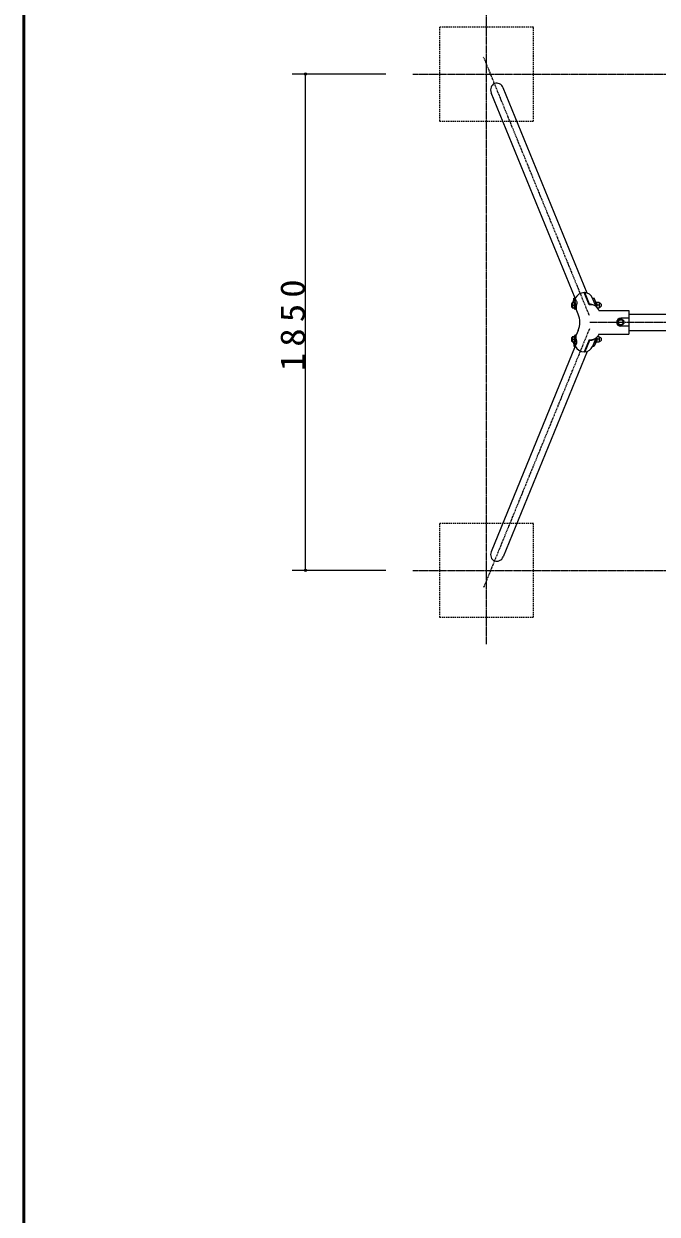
# Model space of a CAD drawing. Units: millimetres, scale not verified. Extents: x -35408 to 50, y -49934 to 13350.
# Drawn here: x -19250 to -16889, y 6675 to 11112 of the extents above; entities that cross this region are included whole.
import ezdxf

# ---------------------------------------------------------------- set-up
doc = ezdxf.new("R2010")
doc.units = ezdxf.units.MM
doc.linetypes.add('USER2', pattern=[6, 3, -1, 1, -1])
doc.linetypes.add('USER4', pattern=[8, 5, -3])
for name, color, linetype, lineweight in [('A3図枠', 7, 'Continuous', 25), ('線', 2, 'Continuous', 25), ('補助', 2, 'Continuous', 25)]:
    doc.layers.add(name, color=color, linetype=linetype, lineweight=lineweight)
doc.styles.add('ＭＳ ゴシック', font='')
doc.styles.get('ＭＳ ゴシック').set_extended_font_data('MS Gothic')

# ---------------------------------------------------------------- blocks, each defined once
blk = doc.blocks.new('dimension_origin')
at = {"color": 0, "linetype": 'Continuous', "lineweight": -2}
blk.add_circle((0, 0), 1.25, dxfattribs=at)

msp = doc.modelspace()

# ---------------------------------------------------------------- linework, layer by layer
at = {"layer": 'A3図枠', "lineweight": 50}
msp.add_line((-19250, 13350), (-19250, 0), dxfattribs=at)
at = {"layer": '線', "color": 20, "linetype": 'USER2'}
for p, q in [((-17525, 8800), (-17525, 11200)), ((-17141.837, 10025), (-17536.029, 10988.583)), ((-17800, 10925), (-13850, 10925)), ((-17140, 10000), (-14510, 10000)), ((-17141.837, 9975), (-17536.029, 9011.417)), ((-17800, 9075), (-13850, 9075))]:
    msp.add_line(p, q, dxfattribs=at)
at = {"layer": '線', "color": 7, "lineweight": 13}
for p, q in [((-17149.8, 10108.643), (-17462.855, 10873.89)), ((-17194.507, 10089.57), (-17507.836, 10855.489)), ((-17200.865, 10073.114), (-17199.633, 10089.57)), ((-17199.633, 10089.57), (-17194.174, 10089.57)), ((-17117.343, 10059.385), (-17129.942, 10090.183)), ((-17196.712, 10049.839), (-17197.438, 10051.614)), ((-17190.784, 10048.777), (-17195.008, 10048.777)), ((-17183.171, 10030.169), (-17190.784, 10048.777)), ((-17106.716, 10044), (-17109.246, 10050.184)), ((-17106.716, 10044), (-16995, 10044)), ((-16995, 10044), (-16995, 9956)), ((-16995, 10030.25), (-16655, 10030.25)), ((-16995, 10015), (-17025, 10015)), ((-16995, 9985), (-17025, 9985)), ((-17196.712, 9950.161), (-17197.438, 9948.386)), ((-17190.784, 9951.223), (-17195.008, 9951.223)), ((-17183.171, 9969.831), (-17190.784, 9951.223)), ((-17117.343, 9940.615), (-17129.942, 9909.817)), ((-17106.716, 9956), (-17109.246, 9949.816)), ((-17106.716, 9956), (-16995, 9956)), ((-16995, 9969.75), (-16655, 9969.75)), ((-17194.507, 9910.43), (-17507.836, 9144.511)), ((-17200.865, 9926.886), (-17199.633, 9910.43)), ((-17199.633, 9910.43), (-17194.174, 9910.43)), ((-17129.699, 9910.43), (-17124.197, 9910.43)), ((-17149.8, 9891.357), (-17462.855, 9126.11))]:
    msp.add_line(p, q, dxfattribs=at)
at = {"layer": '線'}
for p, q in [((-17194.65, 10077.388), (-17199.633, 10089.57)), ((-17198.143, 10075.614), (-17195.681, 10075.614)), ((-17189.191, 10077.388), (-17194.174, 10089.57)), ((-17142.669, 10064.979), (-17161.359, 10110.666)), ((-17159.611, 10106.394), (-17159.291, 10110.655)), ((-17141.751, 10067.78), (-17159.291, 10110.655)), ((-17129.699, 10089.57), (-17124.197, 10089.57)), ((-17119.214, 10077.388), (-17124.197, 10089.57)), ((-17118.737, 10075.614), (-17117.783, 10075.614)), ((-17116.857, 10074.364), (-17114.828, 10074.364)), ((-17205.854, 10054.114), (-17206.425, 10054.918)), ((-17205.854, 10073.114), (-17206.392, 10072.357)), ((-17205.066, 10073.114), (-17205.854, 10073.114)), ((-17205.854, 10054.114), (-17205.066, 10054.114)), ((-17197.191, 10073.114), (-17205.066, 10073.114)), ((-17205.066, 10054.114), (-17197.191, 10054.114)), ((-17202.997, 10063.614), (-17196.238, 10063.614)), ((-17198.143, 10051.614), (-17195.681, 10051.614)), ((-17196.238, 10063.614), (-17197.191, 10073.114)), ((-17197.191, 10054.114), (-17196.238, 10063.614)), ((-17105.148, 10073.114), (-17113.955, 10073.114)), ((-17104.195, 10063.614), (-17112.924, 10063.614)), ((-17111.814, 10054.114), (-17105.148, 10054.114)), ((-17105.09, 10073.114), (-17105.148, 10073.114)), ((-17105.148, 10054.114), (-17105.09, 10054.114)), ((-17030.485, 10009.5), (-17035.97, 10000)), ((-17035.97, 10000), (-17030.485, 9990.5)), ((-17019.515, 10009.5), (-17030.485, 10009.5)), ((-17030.485, 9990.5), (-17019.515, 9990.5)), ((-17014.03, 10000), (-17019.515, 10009.5)), ((-17019.515, 9990.5), (-17014.03, 10000)), ((-17205.854, 9945.886), (-17206.392, 9945.13)), ((-17205.066, 9945.886), (-17205.854, 9945.886)), ((-17197.191, 9945.886), (-17205.066, 9945.886)), ((-17198.143, 9948.386), (-17195.681, 9948.386)), ((-17196.238, 9936.386), (-17197.191, 9945.886)), ((-17105.148, 9945.886), (-17111.814, 9945.886)), ((-17105.09, 9945.886), (-17105.148, 9945.886)), ((-17205.854, 9926.886), (-17206.425, 9927.691)), ((-17205.854, 9926.886), (-17205.066, 9926.886)), ((-17205.066, 9926.886), (-17197.191, 9926.886)), ((-17202.997, 9936.386), (-17196.238, 9936.386)), ((-17194.65, 9922.612), (-17199.633, 9910.43)), ((-17198.143, 9924.386), (-17195.681, 9924.386)), ((-17197.191, 9926.886), (-17196.238, 9936.386)), ((-17189.191, 9922.612), (-17194.174, 9910.43)), ((-17142.669, 9935.021), (-17161.359, 9889.334)), ((-17141.751, 9932.22), (-17159.291, 9889.345)), ((-17119.214, 9922.612), (-17124.197, 9910.43)), ((-17118.737, 9924.386), (-17117.783, 9924.386)), ((-17116.857, 9925.636), (-17114.828, 9925.636)), ((-17113.955, 9926.886), (-17105.148, 9926.886)), ((-17104.195, 9936.386), (-17112.924, 9936.386)), ((-17105.148, 9926.886), (-17105.09, 9926.886)), ((-17159.611, 9893.606), (-17159.291, 9889.345))]:
    msp.add_line(p, q, dxfattribs=at)
at = {"layer": '線', "color": 4, "linetype": 'USER4'}
for points in [[(-17700, 10750), (-17350, 10750), (-17350, 11100), (-17700, 11100)], [(-17700, 8900), (-17350, 8900), (-17350, 9250), (-17700, 9250)]]:
    msp.add_lwpolyline(points, close=True, dxfattribs=at)
at = {"layer": '線'}
for radius in [12, 9.5]:
    msp.add_circle((-17025, 10000), radius, dxfattribs=at)
for centre, radius, start, end in [((-17263.587, 10057.9), 71.639, 357.41378, 15.78562), ((-17188.151, 10057.9), 71.639, 0.70191, 15.78562), ((-17104.488, 10063.614), 8, 272.36259, 87.63741), ((-17263.587, 9942.1), 71.639, 344.21438, 2.58622), ((-17188.151, 9942.1), 71.639, 344.21438, 359.29809), ((-17104.488, 9936.386), 8, 272.36259, 87.63741)]:
    msp.add_arc(centre, radius, start, end, dxfattribs=at)
at = {"layer": '線', "color": 7, "lineweight": 13}
for centre, radius, start, end in [((-17256.917, 10000), 79.678, 337.75105, 22.24895), ((-17025, 10000), 15, 90, 270)]:
    msp.add_arc(centre, radius, start, end, dxfattribs=at)
for centre, major_axis, ratio, start_param, end_param in [((-17485.345, 10864.69), (-10.15, 24.81), 0.906513, 4.71238898, 7.85398163), ((-17160.78, 10075.795), (-35.171, -14.388), 0.906974, 4.37253431, 5.45487231), ((-17165.113, 10075.795), (-35.171, -14.388), 0.906974, 3.14159265, 4.20126595), ((-17195.008, 10054.667), (0, -5.89), 0.507131, 5.67511878, 6.28318531), ((-17195.008, 9945.333), (0, 5.89), 0.507131, 0, 0.60806652), ((-17160.78, 9924.205), (-35.171, 14.388), 0.906974, 0.82831299, 1.910651), ((-17165.113, 9924.205), (-35.171, 14.388), 0.906974, 2.08191936, 3.14159265), ((-17485.345, 9135.31), (-10.15, -24.81), 0.906513, 4.71238898, 7.85398163)]:
    msp.add_ellipse(centre, major_axis=major_axis, ratio=ratio, start_param=start_param, end_param=end_param, dxfattribs=at)
at = {"layer": '線'}
for centre, major_axis, ratio, start_param, end_param in [((-17198.143, 10063.614), (0, 12), 0.173648, 2.4843285, 6.94044946), ((-17195.681, 10063.614), (0, 12), 0.173648, 3.14159265, 6.28318531), ((-17117.783, 10063.614), (0, 12), 0.173648, 4.25384639, 6.28318531), ((-17114.828, 10063.614), (0, 10.75), 0.173648, 3.93507632, 6.28318531), ((-17203.473, 10068.364), (0.476, -4.75), 0.233139, 3.14159265, 6.23645151), ((-17203.473, 10058.864), (0.476, 4.75), 0.233139, 0.0467338, 3.14159265), ((-17195.008, 10054.667), (0, -5.89), 0.507131, 5.67511878, 7.85398163), ((-17143.797, 10034.28), (35.134, 14.373), 0.782052, 0.05658042, 1.23057601), ((-17149.154, 10036.785), (35.134, 14.373), 0.782052, 0.53468094, 1.05909327), ((-17104.668, 10068.364), (0.473, -4.75), 0.232752, 6.28318531, 9.37839809), ((-17104.668, 10058.864), (0.473, 4.75), 0.232752, 3.18797253, 6.28318531), ((-17104.98, 10063.614), (0, 9), 0.173648, 4.43878695, 4.98599101), ((-17203.473, 9941.136), (0.476, -4.75), 0.233139, 3.14159265, 6.23645151), ((-17198.143, 9936.386), (0, 12), 0.173648, 2.4843285, 6.94044946), ((-17195.008, 9945.333), (0, 5.89), 0.507131, 4.71238898, 6.89125183), ((-17195.681, 9936.386), (0, 12), 0.173648, 3.14159265, 6.28318531), ((-17143.797, 9965.72), (35.134, -14.373), 0.782052, 5.05260929, 6.22660489), ((-17117.783, 9936.386), (0, 12), 0.173648, 3.14159265, 5.1709316), ((-17114.828, 9936.386), (0, 10.75), 0.173648, 3.14159265, 5.48970186), ((-17104.668, 9941.136), (0.473, -4.75), 0.232752, 6.28318531, 9.37839809), ((-17203.473, 9931.636), (0.476, 4.75), 0.233139, 0.0467338, 3.14159265), ((-17149.154, 9963.215), (35.134, -14.373), 0.782052, 5.22409204, 5.74850437), ((-17104.668, 9931.636), (0.473, 4.75), 0.232752, 3.18797253, 6.28318531), ((-17104.98, 9936.386), (0, 9), 0.173648, 4.43878695, 4.98599101)]:
    msp.add_ellipse(centre, major_axis=major_axis, ratio=ratio, start_param=start_param, end_param=end_param, dxfattribs=at)
for centre in [(-17206.022, 10063.614), (-17206.022, 9936.386)]:
    msp.add_ellipse(centre, major_axis=(0, -9), ratio=0.173648, dxfattribs=at)
for points, knots in [([(-17189.191, 10077.388), (-17189.082, 10076.958), (-17188.973, 10076.528), (-17188.882, 10076.094), (-17188.791, 10075.66), (-17188.709, 10075.223), (-17188.647, 10074.784), (-17188.584, 10074.345), (-17188.534, 10073.903), (-17188.506, 10073.46), (-17188.479, 10073.018), (-17188.468, 10072.573), (-17188.484, 10072.13), (-17188.5, 10071.687), (-17188.542, 10071.244), (-17188.602, 10070.805), (-17188.661, 10070.366), (-17188.747, 10069.929), (-17188.839, 10069.495), (-17188.931, 10069.061), (-17189.042, 10068.631), (-17189.153, 10068.202), (-17189.265, 10067.772), (-17189.388, 10067.346), (-17189.506, 10066.918), (-17189.623, 10066.49), (-17189.747, 10066.064), (-17189.858, 10065.635), (-17189.969, 10065.205), (-17190.079, 10064.775), (-17190.172, 10064.341), (-17190.264, 10063.907), (-17190.345, 10063.47), (-17190.413, 10063.032), (-17190.481, 10062.594), (-17190.534, 10062.153), (-17190.58, 10061.712), (-17190.627, 10061.271), (-17190.661, 10060.828), (-17190.691, 10060.385), (-17190.721, 10059.943), (-17190.743, 10059.499), (-17190.763, 10059.056), (-17190.783, 10058.613), (-17190.799, 10058.169), (-17190.814, 10057.726)], [0, 0, 0, 0, 1, 1, 1, 2, 2, 2, 3, 3, 3, 4, 4, 4, 5, 5, 5, 6, 6, 6, 7, 7, 7, 8, 8, 8, 9, 9, 9, 10, 10, 10, 11, 11, 11, 12, 12, 12, 13, 13, 13, 14, 14, 14, 15, 15, 15, 15]), ([(-17190.814, 10057.726), (-17190.837, 10057.428), (-17190.861, 10057.13), (-17190.88, 10056.832), (-17190.9, 10056.534), (-17190.917, 10056.236), (-17190.931, 10055.938), (-17190.946, 10055.64), (-17190.958, 10055.341), (-17190.967, 10055.043), (-17190.976, 10054.744), (-17190.983, 10054.446), (-17190.987, 10054.147), (-17190.991, 10053.848), (-17190.993, 10053.55), (-17190.992, 10053.251), (-17190.991, 10052.952), (-17190.988, 10052.654), (-17190.981, 10052.355), (-17190.975, 10052.056), (-17190.967, 10051.758), (-17190.955, 10051.459), (-17190.944, 10051.161), (-17190.93, 10050.863), (-17190.914, 10050.564), (-17190.897, 10050.266), (-17190.878, 10049.968), (-17190.857, 10049.67), (-17190.835, 10049.372), (-17190.809, 10049.075), (-17190.784, 10048.777)], [0, 0, 0, 0, 1, 1, 1, 2, 2, 2, 3, 3, 3, 4, 4, 4, 5, 5, 5, 6, 6, 6, 7, 7, 7, 8, 8, 8, 9, 9, 9, 10, 10, 10, 10]), ([(-17190.814, 9942.274), (-17190.837, 9942.572), (-17190.861, 9942.87), (-17190.88, 9943.168), (-17190.9, 9943.466), (-17190.917, 9943.764), (-17190.931, 9944.062), (-17190.946, 9944.36), (-17190.958, 9944.659), (-17190.967, 9944.957), (-17190.976, 9945.256), (-17190.983, 9945.554), (-17190.987, 9945.853), (-17190.991, 9946.152), (-17190.993, 9946.45), (-17190.992, 9946.749), (-17190.991, 9947.048), (-17190.988, 9947.346), (-17190.981, 9947.645), (-17190.975, 9947.944), (-17190.967, 9948.242), (-17190.955, 9948.541), (-17190.944, 9948.839), (-17190.93, 9949.137), (-17190.914, 9949.436), (-17190.897, 9949.734), (-17190.878, 9950.032), (-17190.857, 9950.33), (-17190.835, 9950.628), (-17190.809, 9950.925), (-17190.784, 9951.223)], [0, 0, 0, 0, 1, 1, 1, 2, 2, 2, 3, 3, 3, 4, 4, 4, 5, 5, 5, 6, 6, 6, 7, 7, 7, 8, 8, 8, 9, 9, 9, 10, 10, 10, 10]), ([(-17189.191, 9922.612), (-17189.082, 9923.042), (-17188.973, 9923.472), (-17188.882, 9923.906), (-17188.791, 9924.34), (-17188.709, 9924.777), (-17188.647, 9925.216), (-17188.584, 9925.655), (-17188.534, 9926.097), (-17188.506, 9926.54), (-17188.479, 9926.982), (-17188.468, 9927.427), (-17188.484, 9927.87), (-17188.5, 9928.313), (-17188.542, 9928.756), (-17188.602, 9929.195), (-17188.661, 9929.634), (-17188.747, 9930.071), (-17188.839, 9930.505), (-17188.931, 9930.939), (-17189.042, 9931.369), (-17189.153, 9931.798), (-17189.265, 9932.228), (-17189.388, 9932.654), (-17189.506, 9933.082), (-17189.623, 9933.51), (-17189.747, 9933.936), (-17189.858, 9934.365), (-17189.969, 9934.795), (-17190.079, 9935.225), (-17190.172, 9935.659), (-17190.264, 9936.093), (-17190.345, 9936.53), (-17190.413, 9936.968), (-17190.481, 9937.406), (-17190.534, 9937.847), (-17190.58, 9938.288), (-17190.627, 9938.729), (-17190.661, 9939.172), (-17190.691, 9939.615), (-17190.721, 9940.057), (-17190.743, 9940.501), (-17190.763, 9940.944), (-17190.783, 9941.387), (-17190.799, 9941.831), (-17190.814, 9942.274)], [0, 0, 0, 0, 1, 1, 1, 2, 2, 2, 3, 3, 3, 4, 4, 4, 5, 5, 5, 6, 6, 6, 7, 7, 7, 8, 8, 8, 9, 9, 9, 10, 10, 10, 11, 11, 11, 12, 12, 12, 13, 13, 13, 14, 14, 14, 15, 15, 15, 15])]:
    msp.add_open_spline(points, degree=3, knots=knots, dxfattribs=at)
at = {"layer": '補助', "lineweight": 13}
for p, q in [((-17900, 10925), (-18250, 10925)), ((-18200, 9075), (-18200, 10925)), ((-17900, 9075), (-18250, 9075))]:
    msp.add_line(p, q, dxfattribs=at)

# ---------------------------------------------------------------- block references
at = {"layer": '補助', "lineweight": 13, "xscale": 3.33, "yscale": 3.33}
for p, rotation in [((-18200, 10925), 270), ((-18200, 9075), 90)]:
    msp.add_blockref('dimension_origin', p, dxfattribs=dict(at, rotation=rotation))

# ---------------------------------------------------------------- texts
at = {"layer": '補助', "insert": (-18201, 10000), "char_height": 91.64, "attachment_point": 8, "rotation": 90, "style": 'ＭＳ ゴシック'}
msp.add_mtext('\\T1.33;\\W1.1;1850', dxfattribs=at)

doc.saveas('drawing.dxf')
